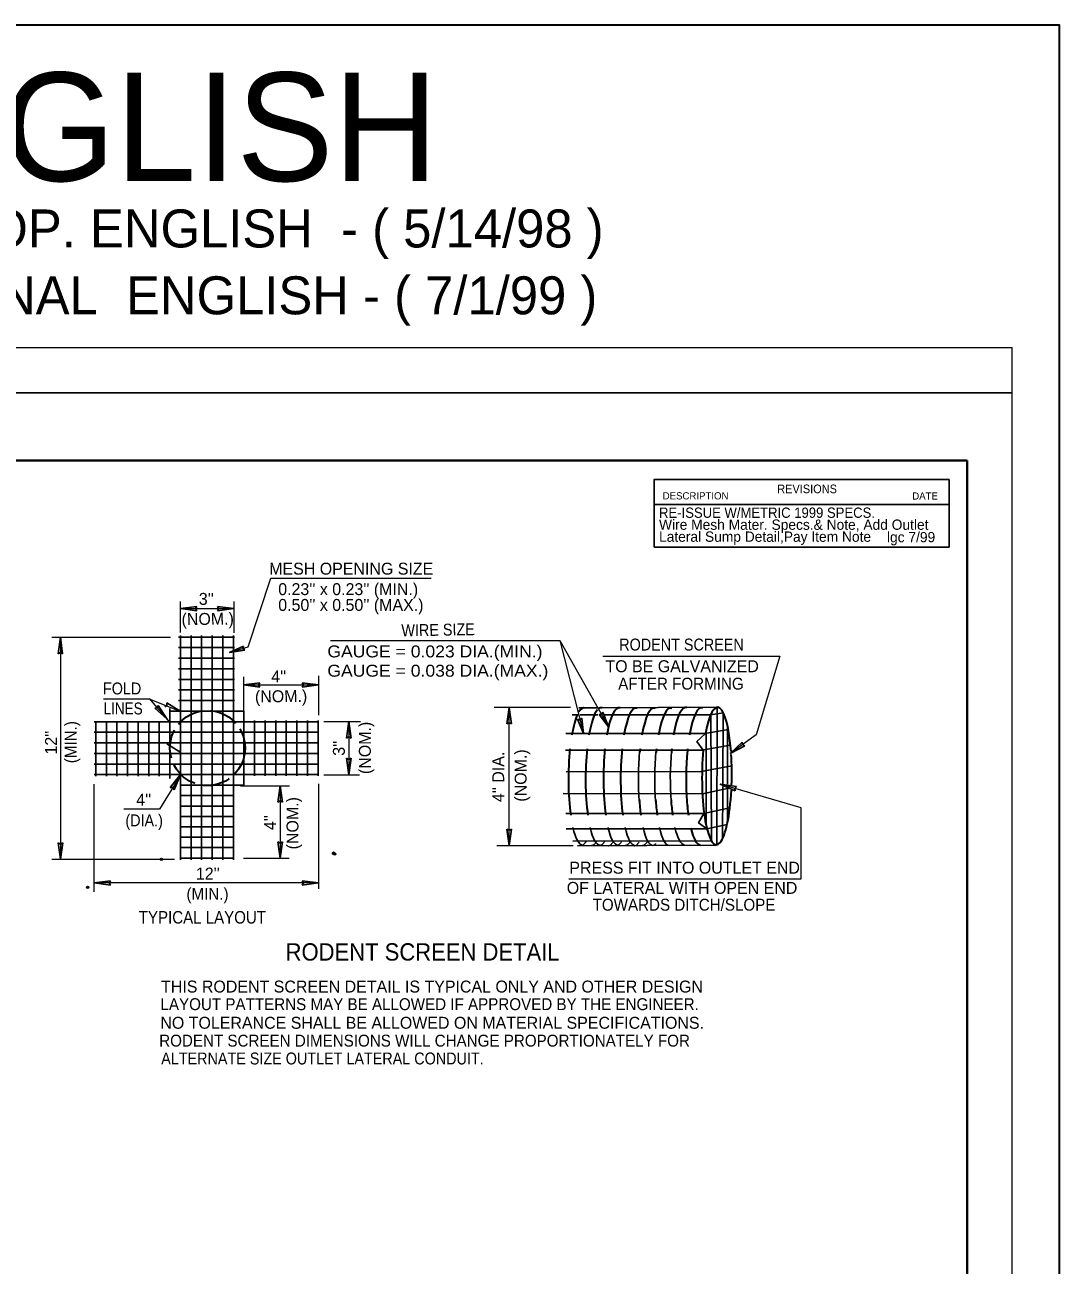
# Model space of a CAD drawing. Extents: x 716 to 1086, y -456 to -183.
# Drawn here: x 971.7 to 1086.1, y -319.8 to -182.6 of the extents above; entities that cross this region are included whole.
import ezdxf
from ezdxf.enums import TextEntityAlignment as Align

# ---------------------------------------------------------------- set-up
doc = ezdxf.new("R2010")
doc.units = 0
doc.header["$LTSCALE"] = 0.53
doc.header["$PDMODE"] = 32
doc.header["$PDSIZE"] = 0.265
doc.linetypes.add('LONG_DASHED', pattern=[7.5, 6, -1.5])
doc.linetypes.add('MEDIUM_DASHED', pattern=[4.5, 3, -1.5])
doc.layers.add('1', color=7, linetype='Continuous', lineweight=13)
doc.layers.add('25', color=7, linetype='Continuous')

msp = doc.modelspace()

# ---------------------------------------------------------------- linework, layer by layer
at = {"layer": '1'}
for p, q in [((720.9055, -218.2996), (1080.8785, -218.2996)), ((1080.8785, -448.2822), (1080.8785, -218.2996)), ((998.8958, -243.7995), (1016.6284, -243.7995)), ((988.862, -246.3572), (988.862, -249.7841)), ((994.8058, -246.3572), (994.8058, -249.8417)), ((988.862, -247.1564), (994.8058, -247.1564)), ((974.6689, -250.3175), (987.7663, -250.3175)), ((975.6089, -250.3175), (975.6089, -274.8761)), ((1030.8557, -250.6863), (1033.4516, -260.98)), ((995.8444, -254.7107), (995.8444, -259.075)), ((1004.1536, -254.5953), (1004.1536, -258.9596)), ((995.8444, -255.6064), (1004.1536, -255.6064)), ((985.4067, -257.1078), (987.6567, -259.7046)), ((1032.0048, -258.1057), (1023.568, -258.1057)), ((1025.246, -273.3492), (1025.246, -258.1057)), ((1004.7382, -259.6461), (1008.7788, -259.6461)), ((1007.5063, -259.6461), (1007.5063, -265.5314)), ((1052.5706, -261.1025), (1049.6847, -263.1742)), ((1004.7382, -265.5314), (1008.687, -265.5314)), ((979.3148, -266.5882), (979.3148, -278.4717)), ((995.5091, -266.7456), (1000.9581, -266.7456)), ((999.9044, -266.7456), (999.9044, -274.7647)), ((1004.1536, -266.538), (1004.1536, -278.1303)), ((1057.5389, -269.2041), (1048.5744, -266.5772)), ((1032.301, -273.3999), (1023.8642, -273.3999)), ((974.6659, -274.8761), (988.2235, -274.8761)), ((995.8542, -274.7647), (1000.8903, -274.7647)), ((1004.1536, -277.4998), (979.3148, -277.4998))]:
    msp.add_line(p, q, dxfattribs=at)
at = {"layer": '1', "lineweight": 40}
for p in [(750.9032, -230.7983), (1075.8786, -435.7831)]:
    msp.add_line(p, (1075.8786, -230.7983), dxfattribs=at)
at = {"layer": '1', "lineweight": 25}
for p, q in [((1041.2703, -235.6537), (1073.881, -235.6537)), ((1041.2703, -240.3643), (1073.887, -240.3643)), ((988.8755, -247.1575), (990.6882, -246.9082)), ((988.8755, -247.1575), (990.6882, -247.4067)), ((994.7892, -247.1567), (992.9764, -246.9073)), ((994.7892, -247.1567), (992.9764, -247.4059)), ((975.6057, -250.3315), (975.3564, -252.1442)), ((975.6057, -250.3315), (975.8549, -252.1442)), ((988.6828, -250.3029), (994.8679, -250.3029)), ((988.8816, -250.1362), (988.8816, -259.6812)), ((990.0522, -274.9332), (990.0522, -250.1362)), ((991.2229, -274.9332), (991.2229, -250.1362)), ((992.3936, -274.9332), (992.3936, -250.1362)), ((993.5643, -274.9332), (993.5643, -250.1362)), ((994.7349, -250.1362), (994.7349, -253.6098)), ((988.6828, -251.4736), (994.8679, -251.4736)), ((994.2915, -252.0051), (995.8578, -251.2969)), ((994.2915, -252.0051), (995.9908, -251.7457)), ((988.6828, -252.6442), (994.8679, -252.6442)), ((994.7349, -253.1031), (994.7349, -259.5328)), ((988.6828, -253.8149), (994.8679, -253.8149)), ((988.6828, -254.9856), (994.8679, -254.9856)), ((994.8573, -253.8149), (994.8679, -253.8149)), ((988.6828, -256.1562), (994.8679, -256.1562)), ((995.8488, -255.6058), (997.6617, -255.3566)), ((995.8488, -255.6058), (997.6617, -255.855)), ((1004.1488, -255.6052), (1002.3361, -255.3559)), ((1004.1488, -255.6052), (1002.3361, -255.8544)), ((987.4271, -259.3942), (986.4337, -257.8572)), ((988.9161, -258.5437), (987.3632, -257.5761)), ((988.6828, -257.3269), (994.8679, -257.3269)), ((987.4271, -259.3942), (986.0568, -258.1827)), ((987.7108, -265.9567), (987.7108, -258.1926)), ((987.7776, -258.4976), (995.9056, -258.4976)), ((995.9056, -266.6923), (995.9056, -258.4976)), ((1025.2451, -258.1057), (1024.9959, -259.9185)), ((1025.2451, -258.1057), (1025.4943, -259.9185)), ((1032.8489, -258.9035), (1032.2017, -258.9031)), ((1034.9599, -258.1167), (1032.9449, -258.1234)), ((1035.0531, -258.9047), (1033.0973, -258.9036)), ((1048.2835, -258.072), (1035.1462, -258.116)), ((1036.2205, -260.2241), (1035.1817, -258.8545)), ((1036.2205, -260.2241), (1035.5896, -258.6251)), ((1047.518, -258.9118), (1035.8291, -258.9052)), ((1047.5173, -258.9239), (1048.9488, -258.6747)), ((1047.5404, -258.93), (1047.6045, -272.7689)), ((1048.2464, -258.0913), (1048.1894, -273.2633)), ((1048.9082, -258.702), (1048.8587, -266.5468)), ((979.3547, -259.6683), (988.8403, -259.6683)), ((979.5162, -265.692), (979.5162, -259.6382)), ((980.6868, -265.692), (980.6868, -259.6382)), ((981.8575, -265.692), (981.8575, -259.6382)), ((983.0282, -265.692), (983.0282, -259.6382)), ((984.1988, -265.692), (984.1988, -259.6382)), ((985.3695, -265.692), (985.3695, -259.6382)), ((986.5402, -265.692), (986.5402, -259.6382)), ((988.8816, -265.4889), (988.8816, -259.6665)), ((994.7083, -259.6683), (988.8851, -259.6683)), ((994.7349, -265.5757), (994.7349, -259.6372)), ((1004.1003, -259.6683), (994.9203, -259.6683)), ((997.0762, -265.6343), (997.0762, -259.5503)), ((998.2469, -265.6343), (998.2469, -259.5503)), ((999.4176, -265.6343), (999.4176, -259.5503)), ((1000.5883, -265.6343), (1000.5883, -259.5503)), ((1001.759, -265.6343), (1001.759, -259.5503)), ((1002.9297, -265.6343), (1002.9297, -259.5503)), ((1004.1003, -265.6343), (1004.1003, -259.5503)), ((1007.5081, -259.6598), (1007.2588, -261.4726)), ((1007.5081, -259.6598), (1007.7572, -261.4726)), ((1033.4516, -260.98), (1032.8083, -259.3859)), ((1033.4516, -260.98), (1032.8083, -259.3859)), ((1033.4516, -260.98), (1033.2621, -259.2715)), ((1033.4516, -260.98), (1033.2621, -259.2715)), ((1046.8688, -260.9765), (1049.4811, -260.5222)), ((1047.0418, -260.5413), (1047.0418, -271.2166)), ((1049.3947, -260.2618), (1049.3947, -266.5612)), ((979.3547, -260.839), (1004.1003, -260.839)), ((1046.9443, -260.9792), (1031.509, -260.9801)), ((1049.6856, -263.1751), (1051.0123, -261.9157)), ((979.3547, -262.0097), (1004.1003, -262.0097)), ((979.3547, -263.1803), (1004.1003, -263.1803)), ((988.9161, -263.0771), (987.3632, -262.1095)), ((1046.7137, -262.8168), (1031.4514, -262.8274)), ((1046.758, -262.7876), (1049.6972, -262.2767)), ((1049.6856, -263.1751), (1051.3032, -262.3202)), ((979.3547, -264.351), (1004.1003, -264.351)), ((1007.5099, -265.5264), (1007.2607, -263.7136)), ((1007.5099, -265.5264), (1007.7591, -263.7136)), ((1046.4662, -265.168), (1049.8541, -264.5365)), ((979.3547, -265.5217), (988.8898, -265.5217)), ((988.9057, -265.5133), (987.7504, -266.9316)), ((988.9057, -265.5133), (988.1749, -267.1897)), ((988.8816, -274.9332), (988.8816, -265.2173)), ((994.7953, -265.5217), (988.8851, -265.5217)), ((1004.1003, -265.5217), (994.4753, -265.5217)), ((994.7349, -274.9332), (994.7349, -265.4645)), ((1046.4272, -265.1706), (1031.5383, -265.2202)), ((988.853, -266.6923), (995.9056, -266.6923)), ((999.9044, -266.7456), (999.6552, -268.5583)), ((999.9044, -266.7456), (1000.1536, -268.5583)), ((1046.6132, -267.6235), (1049.5213, -267.0111)), ((1048.5744, -266.5781), (1050.3836, -266.8486)), ((1048.5744, -266.5781), (1050.2434, -267.3266)), ((1048.8571, -266.8297), (1048.8208, -272.5777)), ((1049.3947, -266.9851), (1049.3947, -270.7322)), ((988.7991, -267.8418), (994.7668, -267.8418)), ((1046.5417, -267.6397), (1031.22, -267.6166)), ((988.7991, -268.9912), (994.7668, -268.9912)), ((988.7991, -270.1406), (994.7668, -270.1406)), ((1046.8014, -269.8113), (1031.509, -269.8089)), ((1046.7694, -269.8052), (1049.6414, -269.1859)), ((988.7991, -271.2899), (994.7668, -271.2899)), ((1025.2468, -273.3492), (1024.9977, -271.5365)), ((1025.2468, -273.3492), (1025.4961, -271.5365)), ((1047.1028, -271.5108), (1031.5383, -271.51)), ((1047.0864, -271.523), (1049.3457, -271.0473)), ((988.7991, -272.4393), (994.7668, -272.4393)), ((999.9044, -274.7528), (999.6552, -272.9401)), ((999.9044, -274.7528), (1000.1536, -272.9401)), ((1047.5464, -272.8358), (1032.2842, -272.8872)), ((975.6089, -274.8663), (975.3597, -273.0536)), ((975.6089, -274.8663), (975.8582, -273.0536)), ((988.7991, -273.5888), (994.7668, -273.5888)), ((1048.1477, -273.3307), (1032.8093, -273.3821)), ((988.7991, -274.7381), (994.7668, -274.7381)), ((979.324, -277.4964), (981.1368, -277.2472)), ((979.324, -277.4964), (981.1368, -277.7456)), ((1004.1536, -277.4988), (1002.3407, -277.2498)), ((1004.1536, -277.4988), (1002.3407, -277.7481))]:
    msp.add_line(p, q, dxfattribs=at)
at = {"layer": '1', "lineweight": 35}
msp.add_lwpolyline([(716.42, -182.5992), (1086.0704, -182.5992), (1086.0704, -456.276), (716.42, -456.276)], close=True, dxfattribs=at)
at = {"layer": '1', "lineweight": 25}
for points in [[(735.9043, -443.2823), (735.9043, -223.2991), (1080.8785, -223.2991)], [(1073.887, -240.3643), (1073.887, -232.8997), (1041.2703, -232.8997), (1041.2703, -240.3643)], [(990.6882, -246.9082), (990.5482, -247.1601), (990.6882, -247.4067)], [(992.9764, -247.4059), (993.1166, -247.1539), (992.9764, -246.9073)], [(975.8549, -252.1442), (975.603, -252.0042), (975.3564, -252.1442)], [(995.8578, -251.2969), (995.7987, -251.5611), (995.9908, -251.7457)], [(997.6617, -255.3566), (997.5215, -255.6085), (997.6617, -255.855)], [(1002.3361, -255.8544), (1002.4762, -255.6025), (1002.3361, -255.3559)], [(986.0568, -258.1827), (986.3388, -258.1252), (986.4337, -257.8572)], [(987.1601, -258.032), (987.3907, -257.8582), (987.3632, -257.5761)], [(1035.1817, -258.8545), (1035.4523, -258.8534), (1035.5896, -258.6251)], [(1025.4943, -259.9185), (1025.2425, -259.7784), (1024.9959, -259.9185)], [(1032.8083, -259.3859), (1033.0697, -259.4558), (1033.2621, -259.2715)], [(1032.8083, -259.3859), (1033.0697, -259.4558), (1033.2621, -259.2715)], [(1007.7572, -261.4726), (1007.5054, -261.3325), (1007.2588, -261.4726)], [(1046.9299, -260.9974), (1046.0034, -261.8362), (1046.7093, -262.8221)], [(1051.0123, -261.9157), (1051.0452, -262.2013), (1051.3032, -262.3202)], [(1007.2607, -263.7136), (1007.5126, -263.8537), (1007.7591, -263.7136)], [(988.1749, -267.1897), (988.0334, -266.9393), (987.7504, -266.9316)], [(1050.3836, -266.8486), (1050.1787, -267.0507), (1050.2434, -267.3266)], [(1000.1536, -268.5583), (999.9017, -268.4183), (999.6552, -268.5583)], [(1046.7866, -269.8113), (1046.191, -270.8487), (1047.0955, -271.4962)], [(1024.9977, -271.5365), (1025.2495, -271.6767), (1025.4961, -271.5365)], [(999.6552, -272.9401), (999.907, -273.0802), (1000.1536, -272.9401)], [(975.3597, -273.0536), (975.6116, -273.1937), (975.8582, -273.0536)], [(981.1368, -277.2472), (980.9968, -277.499), (981.1368, -277.7456)], [(1002.3407, -277.7481), (1002.4808, -277.4962), (1002.3407, -277.2498)]]:
    msp.add_lwpolyline(points, dxfattribs=at)
at = {"layer": '1'}
for points in [[(994.2915, -252.0051), (996.3861, -251.3845), (998.8958, -243.7995)], [(1005.4743, -250.6863), (1030.8557, -250.6863), (1036.2205, -260.2241)], [(1035.5914, -252.4256), (1055.1782, -252.4031), (1052.5706, -261.1025)], [(988.8558, -258.5367), (985.4511, -257.1788), (980.3788, -257.1788)], [(988.8137, -265.7002), (986.5507, -269.3414), (982.6312, -269.3414)], [(1031.8198, -277.0361), (1057.5389, -277.0361), (1057.5389, -269.2041)]]:
    msp.add_lwpolyline(points, dxfattribs=at)
at = {"layer": '1', "linetype": 'LONG_DASHED', "lineweight": 35}
msp.add_circle((991.8751, -262.5817), 4.1514, dxfattribs=at)
at = {"layer": '1', "lineweight": 35}
for centre, start_param, end_param in [((1048.2161, -265.6692), 1.93617669, 4.04750042), ((1033.4454, -265.7237), 3.58832529, 4.06891343), ((1033.4454, -265.7237), 3.06276903, 3.48287972), ((1035.3406, -265.7154), 3.39041392, 4.07028569), ((1035.3406, -265.7154), 3.06276903, 3.28487546), ((1037.3185, -265.709), 3.06276903, 4.07133687), ((1039.2129, -265.742), 3.06276903, 4.06588703), ((1041.2007, -265.7418), 3.06276903, 4.06592484), ((1043.0188, -265.7735), 3.06276903, 4.06067344), ((1044.709, -265.6733), 3.06276903, 4.07718765), ((1046.4617, -265.7039), 3.06276903, 4.07216818), ((1046.4617, -265.7039), 4.03369777, 4.04086041), ((1033.4454, -265.7237), 4.29830835, 5.3094618), ((1035.3406, -265.7154), 4.29950711, 5.31078694), ((1037.3185, -265.709), 4.30042578, 5.31180374), ((1039.2129, -265.742), 4.29566675, 5.30654836), ((1046.4617, -265.7039), 4.32997018, 5.09143934), ((1048.2161, -265.6692), 4.32849581, 7.64623732), ((1048.2161, -265.6692), 1.43767667, 1.89213912), ((1041.2007, -265.7418), 5.05031653, 5.30658472), ((1043.0188, -265.7735), 5.05031653, 5.30155832), ((1044.709, -265.6733), 5.06848444, 5.3174908), ((1046.4617, -265.7039), 5.09279168, 5.31260892), ((1046.4617, -265.7039), 5.13024117, 5.29035675), ((1046.4617, -265.7039), 5.56939374, 6.2831854)]:
    msp.add_ellipse(centre, major_axis=(-0.0675, -7.597), ratio=0.217321, start_param=start_param, end_param=end_param, dxfattribs=at)
at = {"layer": '1', "lineweight": 25}
for centre, start_param, end_param in [((1041.1852, -265.6592), 4.34955335, 5.09143934), ((1042.9963, -265.6908), 4.34955335, 5.09143934), ((1044.7148, -265.626), 4.34955335, 5.09143934), ((1033.4454, -265.7237), 5.55164917, 6.2831854), ((1035.3406, -265.7154), 5.5532891, 6.2831854), ((1037.3185, -265.709), 5.55454845, 6.2831854), ((1039.2129, -265.742), 5.54804909, 6.2831854), ((1041.2007, -265.7418), 5.54809393, 6.2831854), ((1043.0188, -265.7735), 5.54189961, 6.2831854), ((1044.709, -265.6733), 5.5616087, 6.2831854)]:
    msp.add_ellipse(centre, major_axis=(-0.0675, -7.597), ratio=0.217321, start_param=start_param, end_param=end_param, dxfattribs=at)
at = {"layer": '1', "linetype": 'MEDIUM_DASHED', "lineweight": 35}
for centre, start_param, end_param in [((1041.2007, -265.7418), 4.29569972, 4.35242864), ((1043.0188, -265.7735), 4.29112293, 4.35242864), ((1044.709, -265.6733), 4.30554551, 4.37059752), ((1046.4617, -265.7039), 4.30115256, 4.34815171)]:
    msp.add_ellipse(centre, major_axis=(-0.0675, -7.597), ratio=0.217321, start_param=start_param, end_param=end_param, dxfattribs=at)
at = {"layer": '1'}
msp.add_ellipse((1033.3024, -265.7142), major_axis=(-0.0675, -7.597), ratio=0.217321, start_param=6.28107036, end_param=6.62186262, dxfattribs=at)
at = {"layer": '1', "linetype": 'MEDIUM_DASHED'}
for centre, end_param in [((1034.4237, -265.7338), 6.62186262), ((1035.3432, -265.7094), 6.62186262), ((1036.261, -265.7793), 6.62186262), ((1037.1939, -265.7283), 6.62186262), ((1038.1533, -265.7315), 6.62186262), ((1039.1387, -265.7891), 6.62186262), ((1040.0452, -265.7371), 6.62186262), ((1041.1664, -265.7372), 6.51135099)]:
    msp.add_ellipse(centre, major_axis=(-0.0675, -7.597), ratio=0.217321, start_param=6.28107036, end_param=end_param, dxfattribs=at)
at = {"layer": '1'}
for p in [(1005.8128, -274.2065), (1005.9352, -274.2979), (986.7726, -274.8727), (978.6212, -277.9856)]:
    msp.add_point(p, dxfattribs=at)

# ---------------------------------------------------------------- texts
for s, height, p in [('1999 SPECS.- FINAL ENGLISH', 12, (788.1848, -199.8764)), ('(  pg.    140 ) PAVEMENT EDGE DRAIN - (  PED-1-01 )  PROP. ENGLISH  - ( 5/14/98 )', 4.2, (817.8351, -207.2211)), ('( pg. R-140E ) PAVEMENT EDGE DRAIN - ( PED-2-00E ) FINAL  ENGLISH - ( 7/1/99 )', 4.2, (817.7668, -214.6152)), ('DESCRIPTION', 0.7962, (1042.2175, -235.0844)), ('DATE', 0.7962, (1069.8167, -235.1032)), ('MESH OPENING SIZE', 1.32, (998.7011, -243.4007)), ("0.23'' x 0.23'' (MIN.)", 1.32, (999.6994, -245.6667)), ("0.50'' x 0.50'' (MAX.)", 1.32, (999.6995, -247.4123)), ('TO BE GALVANIZED', 1.32, (1035.8858, -254.1903)), ('PRESS FIT INTO OUTLET END', 1.32, (1031.8966, -276.471)), ("12''", 1.32, (990.5906, -277.1231)), ('OF LATERAL WITH OPEN END', 1.32, (1031.6092, -278.7029)), ('THIS RODENT SCREEN DETAIL IS TYPICAL ONLY AND OTHER DESIGN', 1.32, (986.7431, -289.6153)), ('NO TOLERANCE SHALL BE ALLOWED ON MATERIAL SPECIFICATIONS.', 1.32, (986.6602, -293.6212))]:
    msp.add_text(s, height=height, dxfattribs=at).set_placement(p)
for s, height, width, p in [('REVISIONS', 0.9554, 0.95, (1054.8827, -234.3967)), ('RODENT SCREEN', 1.32, 0.9, (1037.4151, -251.7937)), ('GAUGE = 0.023 DIA.(MIN.)', 1.32, 1.1, (1005.1309, -252.5527)), ('GAUGE = 0.038 DIA.(MAX.)', 1.32, 1.1, (1005.1309, -254.6867)), ('AFTER FORMING', 1.32, 0.95, (1037.2966, -256.1189)), ('FOLD', 1.32, 0.9, (980.316, -256.6494)), ('LINES', 1.32, 0.85, (980.3729, -258.8612)), ('(MIN.)', 1.32, 0.95, (989.5472, -279.3586)), ('TOWARDS DITCH/SLOPE', 1.32, 0.95, (1034.4681, -280.5627)), ('TYPICAL LAYOUT', 1.384, 0.9, (984.2742, -281.9874)), ('LAYOUT PATTERNS MAY BE ALLOWED IF APPROVED BY THE ENGINEER.', 1.32, 0.95, (986.6762, -291.5628)), ('RODENT SCREEN DIMENSIONS WILL CHANGE PROPORTIONATELY FOR ', 1.32, 0.95, (986.5331, -295.5972)), ('ALTERNATE SIZE OUTLET LATERAL CONDUIT.', 1.32, 0.9, (986.7576, -297.5674))]:
    msp.add_text(s, height=height, dxfattribs=dict(at, width=width)).set_placement(p)
for s, rotation, p in [("3''", 359.861, (990.9132, -246.742)), ('(NOM.)', 0.712, (989.0165, -248.9911)), ("4''", 359.861, (998.9273, -255.3109)), ('(NOM.)', 0.712, (997.1319, -257.5431)), ('(NOM.)', 90, (1009.941, -265.4553)), ("12''", 90, (975.2242, -263.2963)), ("3''", 90, (1007.065, -263.4312)), ("4'' DIA.", 90, (1024.6867, -268.5585)), ('(NOM.)', 90, (1027.1672, -268.5076)), ("4''", 359.861, (983.9919, -268.9373)), ('(NOM.)', 90, (1001.9334, -273.7845)), ("4''", 90, (999.4423, -271.6461))]:
    msp.add_text(s, height=1.32, rotation=rotation, dxfattribs=at).set_placement(p)
for s, rotation, width, p in [('WIRE SIZE', 1, 0.9, (1013.3306, -250.2339)), ('(MIN.)', 90, 0.95, (977.4095, -264.2564)), ('(DIA.)', 359.861, 0.9, (982.7968, -271.2345))]:
    msp.add_text(s, height=1.32, rotation=rotation, dxfattribs=dict(at, width=width)).set_placement(p)
at = {"layer": '1', "width": 0.95}
msp.add_text('RODENT SCREEN DETAIL', height=1.916, dxfattribs=at).set_placement((1015.6636, -286.0818), align=Align.CENTER)
at = {"layer": '25', "width": 0.95}
msp.add_text('RE-ISSUE W/METRIC 1999 SPECS. ', height=1.139, dxfattribs=at).set_placement((1041.8148, -237.1213))
at = {"layer": '25'}
for s, p in [('Wire Mesh Mater. Specs.& Note, Add Outlet', (1041.8148, -238.4456)), ('Lateral Sump Detail,Pay Item Note', (1041.8148, -239.7699)), ('lgc 7/99', (1067.0234, -239.8226))]:
    msp.add_text(s, height=1.139, dxfattribs=at).set_placement(p)

doc.saveas('drawing.dxf')
